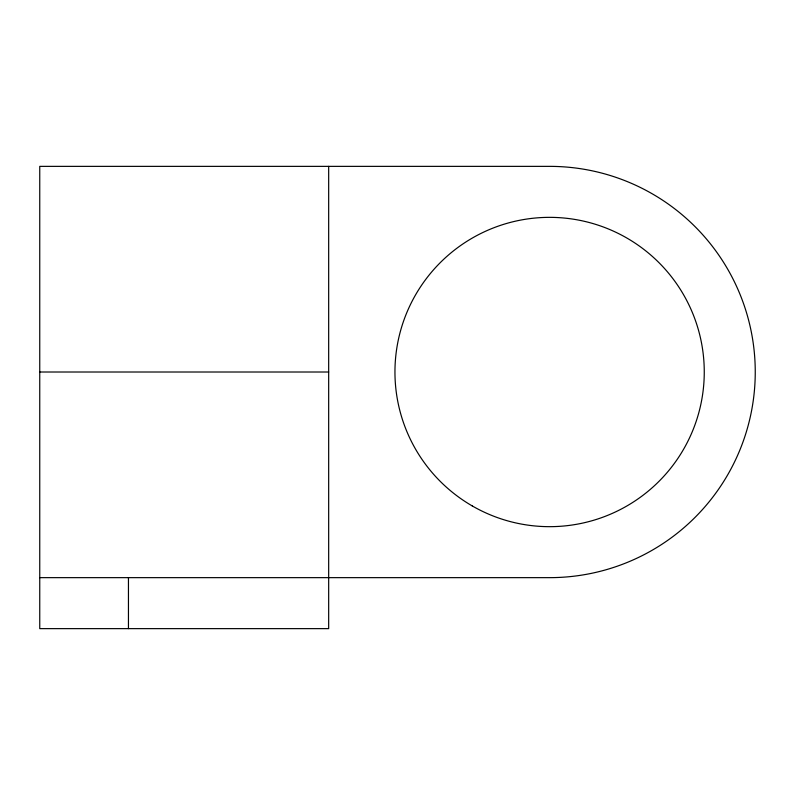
<?xml version="1.0" encoding="UTF-8"?>
<svg xmlns="http://www.w3.org/2000/svg" width="795" height="795" viewBox="0 0 795 795"><rect width="100%" height="100%" fill="white"/><g stroke="black" fill="none" stroke-linecap="round" stroke-linejoin="round"><path stroke-width="1.19" d="M39.75 372.01L328.673 372.01M39.75 577.647L549.603 577.647A205.647 205.647 0 0 0 755.25 372.01A205.647 205.647 0 0 0 549.603 166.364L39.75 166.364L39.75 628.636L328.673 628.636L328.673 166.364M128.452 577.647L128.452 628.636M472.28 505.948A154.657 154.657 0 0 0 704.261 372.01A154.657 154.657 0 0 0 472.28 238.073A154.657 154.657 0 0 0 472.28 505.948"/></g></svg>
